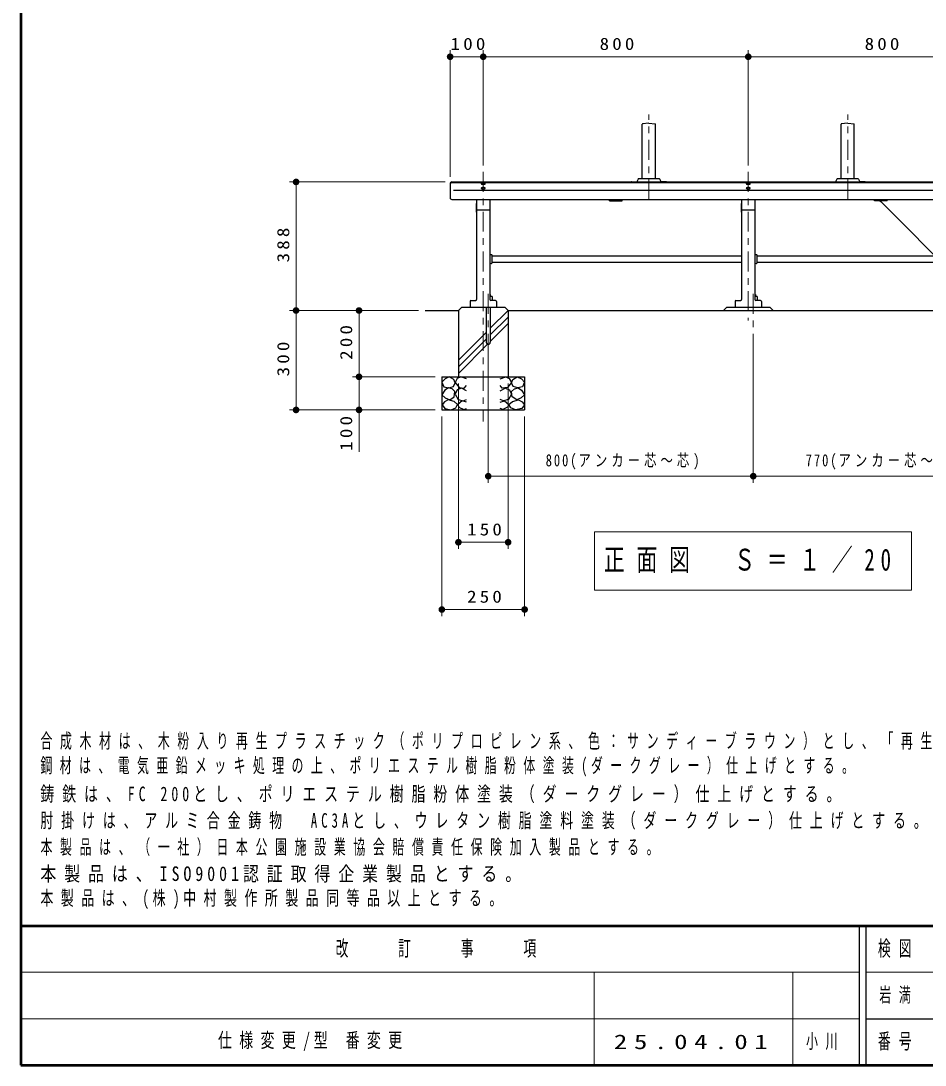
# Model space of a CAD drawing. Units: millimetres on the paper, scale 1:20. Extents: x -365 to 12, y -47 to 257.
# Drawn here: x -365 to -228.5, y 0 to 157.5 of the extents above; entities that cross this region are included whole.
import ezdxf

# ---------------------------------------------------------------- set-up
doc = ezdxf.new("R2010")
doc.units = ezdxf.units.MM
doc.linetypes.add('USER2', pattern=[6, 3, -1, 1, -1])
doc.layers.add('LY_1', color=7, linetype='Continuous', lineweight=25)
doc.layers.add('LY_2', color=7, linetype='Continuous', lineweight=13)
doc.styles.add('ＭＳ ゴシック', font='')
doc.styles.get('ＭＳ ゴシック').set_extended_font_data('MS Gothic')

# ---------------------------------------------------------------- blocks, each defined once
blk = doc.blocks.new('filled_dot')
at = {"color": 0, "linetype": 'Continuous', "lineweight": -2, "const_width": 1.25}
blk.add_lwpolyline([(-0.625, 0, 1), (0.625, 0, 1)], format="xyb", close=True, dxfattribs=at)

msp = doc.modelspace()

# ---------------------------------------------------------------- linework, layer by layer
at = {"layer": 'LY_1', "lineweight": 13}
for p, q in [((-300.217, 134), (-300.217, 153.139)), ((-295.217, 135.75), (-295.217, 153.139)), ((-255.217, 135.75), (-255.217, 153.139)), ((-300.217, 152.139), (-295.217, 152.139)), ((-295.217, 152.139), (-255.217, 152.139)), ((-255.217, 152.139), (-215.217, 152.139)), ((-300.967, 133.25), (-324.467, 133.25)), ((-323.467, 113.853), (-323.467, 133.25)), ((-304.967, 113.853), (-324.467, 113.853)), ((-323.467, 98.853), (-323.467, 113.853)), ((-313.967, 103.853), (-313.967, 113.853)), ((-298.967, 106.347), (-294.785, 110.53)), ((-294.467, 110.353), (-294.467, 87.853)), ((-254.467, 110.353), (-254.467, 87.853)), ((-298.967, 105.357), (-294.785, 109.54)), ((-298.967, 104.367), (-294.567, 108.768)), ((-302.467, 103.853), (-314.967, 103.853)), ((-313.967, 92.551), (-313.967, 103.853)), ((-298.967, 102.853), (-298.967, 77.885)), ((-291.467, 102.853), (-291.467, 77.885)), ((-302.467, 98.853), (-324.467, 98.853)), ((-301.467, 97.853), (-301.467, 67.737)), ((-288.967, 97.853), (-288.967, 67.737)), ((-254.467, 88.853), (-294.467, 88.853)), ((-215.967, 88.853), (-254.467, 88.853)), ((-278.409, 80.469), (-278.409, 71.669)), ((-230.609, 80.469), (-278.409, 80.469)), ((-230.609, 71.669), (-230.609, 80.469)), ((-291.467, 78.885), (-298.967, 78.885)), ((-278.409, 71.669), (-230.609, 71.669)), ((-288.967, 68.737), (-301.467, 68.737))]:
    msp.add_line(p, q, dxfattribs=at)
at = {"layer": 'LY_1', "linetype": 'USER2', "lineweight": 13}
for p, q in [((-270.217, 130.596), (-270.217, 143.45)), ((-240.217, 130.596), (-240.217, 143.45)), ((-295.217, 134.75), (-295.217, 97.1)), ((-255.217, 134.75), (-255.217, 112.353)), ((-294.467, 116.353), (-294.467, 111.353)), ((-294.467, 115.791), (-294.467, 114.168)), ((-254.467, 116.353), (-254.467, 111.353))]:
    msp.add_line(p, q, dxfattribs=at)
at = {"layer": 'LY_1'}
for p, q in [((-271.217, 133.751), (-271.217, 141.946)), ((-270.217, 142.139), (-271.175, 141.995)), ((-270.217, 142.139), (-269.26, 141.995)), ((-269.217, 133.751), (-269.217, 141.946)), ((-241.217, 133.751), (-241.217, 141.946)), ((-240.217, 142.139), (-241.175, 141.995)), ((-240.217, 142.139), (-239.26, 141.995)), ((-239.217, 133.751), (-239.217, 141.946)), ((-272.86, 133.251), (-272.066, 133.251)), ((-271.857, 133.691), (-272.043, 133.266)), ((-271.765, 133.751), (-270.217, 133.751)), ((-270.217, 133.751), (-268.67, 133.751)), ((-268.578, 133.691), (-268.392, 133.266)), ((-267.574, 133.251), (-268.369, 133.251)), ((-242.86, 133.251), (-242.066, 133.251)), ((-241.857, 133.691), (-242.043, 133.266)), ((-241.765, 133.751), (-240.217, 133.751)), ((-240.217, 133.751), (-238.67, 133.751)), ((-238.578, 133.691), (-238.392, 133.266)), ((-237.574, 133.251), (-238.369, 133.251)), ((-299.717, 132.009), (-210.717, 132.009)), ((-276.167, 130.39), (-276.167, 130.615)), ((-276.167, 130.39), (-274.267, 130.39)), ((-274.267, 130.39), (-274.267, 130.615)), ((-236.167, 130.39), (-236.167, 130.615)), ((-234.267, 130.39), (-236.167, 130.39)), ((-235.3, 130.391), (-235.195, 130.285)), ((-235.3, 130.391), (-235.177, 130.303)), ((-235.212, 130.267), (-235.3, 130.391)), ((-234.267, 130.39), (-234.267, 130.615)), ((-294.15, 116.252), (-294.217, 116.252)), ((-293.862, 115.968), (-294.217, 115.968)), ((-294.15, 116.252), (-294.15, 115.968)), ((-293.862, 115.968), (-293.862, 115.353)), ((-254.15, 116.252), (-254.217, 116.252)), ((-253.862, 115.968), (-254.217, 115.968)), ((-254.15, 116.252), (-254.15, 115.968)), ((-253.862, 115.968), (-253.862, 115.353)), ((-294.785, 114.353), (-294.785, 109.069)), ((-294.15, 114.353), (-294.15, 109.069)), ((-294.15, 111.164), (-291.467, 113.847)), ((-294.15, 110.175), (-291.467, 112.857)), ((-294.15, 109.185), (-291.467, 111.867))]:
    msp.add_line(p, q, dxfattribs=at)
at = {"layer": 'LY_1', "color": 4}
for p, q in [((-300.217, 133), (-300.217, 130.865)), ((-299.967, 133.25), (-210.467, 133.25)), ((-299.967, 133.149), (-210.467, 133.149)), ((-299.967, 130.615), (-210.467, 130.615)), ((-296.267, 129.978), (-296.217, 130.003)), ((-296.267, 129.978), (-296.267, 128.728)), ((-296.217, 130.615), (-296.217, 115.537)), ((-294.217, 130.615), (-294.217, 115.537)), ((-256.267, 129.978), (-256.217, 130.003)), ((-256.267, 129.978), (-256.267, 128.728)), ((-256.217, 130.615), (-256.217, 115.537)), ((-254.217, 130.615), (-254.217, 115.537)), ((-296.267, 128.728), (-296.217, 128.703)), ((-296.142, 129.028), (-294.292, 129.028)), ((-256.267, 128.728), (-256.217, 128.703)), ((-256.142, 129.028), (-254.292, 129.028)), ((-294.217, 122.31), (-293.962, 122.283)), ((-293.917, 122.233), (-293.917, 120.973)), ((-293.917, 122.081), (-256.217, 122.081)), ((-254.217, 122.31), (-253.962, 122.283)), ((-253.917, 122.233), (-253.917, 120.973)), ((-253.917, 122.081), (-216.517, 122.081)), ((-293.962, 120.923), (-294.217, 120.897)), ((-293.917, 121.126), (-256.217, 121.126)), ((-253.962, 120.923), (-254.217, 120.897)), ((-253.917, 121.126), (-216.517, 121.126)), ((-297.217, 115.209), (-297.217, 114.353)), ((-297.073, 115.359), (-296.361, 115.387)), ((-293.361, 115.359), (-294.073, 115.387)), ((-293.217, 115.209), (-293.217, 114.353)), ((-257.217, 115.209), (-257.217, 114.353)), ((-257.073, 115.359), (-256.361, 115.387)), ((-253.361, 115.359), (-254.073, 115.387)), ((-253.217, 115.209), (-253.217, 114.353)), ((-303.967, 113.853), (-298.967, 113.853)), ((-298.467, 114.353), (-298.967, 113.853)), ((-298.967, 113.853), (-298.967, 103.853)), ((-298.467, 114.353), (-291.967, 114.353)), ((-291.967, 114.353), (-291.467, 113.853)), ((-291.467, 113.853), (-206.467, 113.853)), ((-291.467, 113.853), (-291.467, 103.853)), ((-258.467, 114.353), (-258.967, 113.853)), ((-258.467, 114.353), (-251.967, 114.353)), ((-251.967, 114.353), (-251.467, 113.853)), ((-301.467, 103.853), (-301.467, 98.853)), ((-301.467, 103.853), (-288.967, 103.853)), ((-288.967, 103.853), (-288.967, 98.853)), ((-301.467, 98.853), (-288.967, 98.853))]:
    msp.add_line(p, q, dxfattribs=at)
for points in [[(-294.917, 132.977), (-294.919, 132.985), (-294.922, 132.993), (-294.928, 133), (-294.935, 133.008), (-294.945, 133.015), (-294.958, 133.022), (-294.972, 133.028), (-294.988, 133.034), (-295.005, 133.04), (-295.025, 133.045), (-295.045, 133.05), (-295.067, 133.054), (-295.091, 133.058), (-295.115, 133.061), (-295.14, 133.063), (-295.165, 133.065), (-295.191, 133.066), (-295.217, 133.066), (-295.244, 133.066), (-295.269, 133.065), (-295.295, 133.063), (-295.32, 133.061), (-295.344, 133.058), (-295.367, 133.054), (-295.389, 133.05), (-295.41, 133.045), (-295.43, 133.04), (-295.447, 133.034), (-295.463, 133.028), (-295.477, 133.022), (-295.489, 133.015), (-295.499, 133.008), (-295.507, 133), (-295.513, 132.993), (-295.516, 132.985), (-295.517, 132.977), (-295.516, 132.969), (-295.513, 132.961), (-295.507, 132.954), (-295.499, 132.946), (-295.489, 132.939), (-295.477, 132.932), (-295.463, 132.926), (-295.447, 132.92), (-295.43, 132.914), (-295.41, 132.909), (-295.389, 132.904), (-295.367, 132.9), (-295.344, 132.896), (-295.32, 132.893), (-295.295, 132.891), (-295.269, 132.889), (-295.244, 132.888), (-295.217, 132.888), (-295.191, 132.888), (-295.165, 132.889), (-295.14, 132.891), (-295.115, 132.893), (-295.091, 132.896), (-295.067, 132.9), (-295.045, 132.904), (-295.025, 132.909), (-295.005, 132.914), (-294.988, 132.92), (-294.972, 132.926), (-294.958, 132.932), (-294.945, 132.939), (-294.935, 132.946), (-294.928, 132.954), (-294.922, 132.961), (-294.919, 132.969)], [(-294.917, 132.307), (-294.919, 132.315), (-294.922, 132.322), (-294.928, 132.33), (-294.935, 132.338), (-294.945, 132.345), (-294.958, 132.352), (-294.972, 132.358), (-294.988, 132.364), (-295.005, 132.37), (-295.025, 132.375), (-295.045, 132.38), (-295.067, 132.384), (-295.091, 132.388), (-295.115, 132.391), (-295.14, 132.393), (-295.165, 132.395), (-295.191, 132.396), (-295.217, 132.396), (-295.244, 132.396), (-295.269, 132.395), (-295.295, 132.393), (-295.32, 132.391), (-295.344, 132.388), (-295.367, 132.384), (-295.389, 132.38), (-295.41, 132.375), (-295.43, 132.37), (-295.447, 132.364), (-295.463, 132.358), (-295.477, 132.352), (-295.489, 132.345), (-295.499, 132.338), (-295.507, 132.33), (-295.513, 132.322), (-295.516, 132.315), (-295.517, 132.307), (-295.516, 132.299), (-295.513, 132.291), (-295.507, 132.284), (-295.499, 132.276), (-295.489, 132.269), (-295.477, 132.262), (-295.463, 132.256), (-295.447, 132.25), (-295.43, 132.244), (-295.41, 132.239), (-295.389, 132.234), (-295.367, 132.23), (-295.344, 132.226), (-295.32, 132.223), (-295.295, 132.221), (-295.269, 132.219), (-295.244, 132.218), (-295.217, 132.218), (-295.191, 132.218), (-295.165, 132.219), (-295.14, 132.221), (-295.115, 132.223), (-295.091, 132.226), (-295.067, 132.23), (-295.045, 132.234), (-295.025, 132.239), (-295.005, 132.244), (-294.988, 132.25), (-294.972, 132.256), (-294.958, 132.262), (-294.945, 132.269), (-294.935, 132.276), (-294.928, 132.284), (-294.922, 132.291), (-294.919, 132.299)], [(-254.917, 132.977), (-254.919, 132.985), (-254.922, 132.993), (-254.928, 133), (-254.935, 133.008), (-254.945, 133.015), (-254.958, 133.022), (-254.972, 133.028), (-254.988, 133.034), (-255.005, 133.04), (-255.025, 133.045), (-255.045, 133.05), (-255.067, 133.054), (-255.091, 133.058), (-255.115, 133.061), (-255.14, 133.063), (-255.165, 133.065), (-255.191, 133.066), (-255.217, 133.066), (-255.244, 133.066), (-255.269, 133.065), (-255.295, 133.063), (-255.32, 133.061), (-255.344, 133.058), (-255.367, 133.054), (-255.389, 133.05), (-255.41, 133.045), (-255.429, 133.04), (-255.447, 133.034), (-255.463, 133.028), (-255.477, 133.022), (-255.489, 133.015), (-255.499, 133.008), (-255.507, 133), (-255.513, 132.993), (-255.516, 132.985), (-255.517, 132.977), (-255.516, 132.969), (-255.513, 132.961), (-255.507, 132.954), (-255.499, 132.946), (-255.489, 132.939), (-255.477, 132.932), (-255.463, 132.926), (-255.447, 132.92), (-255.429, 132.914), (-255.41, 132.909), (-255.389, 132.904), (-255.367, 132.9), (-255.344, 132.896), (-255.32, 132.893), (-255.295, 132.891), (-255.269, 132.889), (-255.244, 132.888), (-255.217, 132.888), (-255.191, 132.888), (-255.165, 132.889), (-255.14, 132.891), (-255.115, 132.893), (-255.091, 132.896), (-255.067, 132.9), (-255.045, 132.904), (-255.025, 132.909), (-255.005, 132.914), (-254.988, 132.92), (-254.972, 132.926), (-254.958, 132.932), (-254.945, 132.939), (-254.935, 132.946), (-254.928, 132.954), (-254.922, 132.961), (-254.919, 132.969)], [(-254.917, 132.307), (-254.919, 132.315), (-254.922, 132.322), (-254.928, 132.33), (-254.935, 132.338), (-254.945, 132.345), (-254.958, 132.352), (-254.972, 132.358), (-254.988, 132.364), (-255.005, 132.37), (-255.025, 132.375), (-255.045, 132.38), (-255.067, 132.384), (-255.091, 132.388), (-255.115, 132.391), (-255.14, 132.393), (-255.165, 132.395), (-255.191, 132.396), (-255.217, 132.396), (-255.244, 132.396), (-255.269, 132.395), (-255.295, 132.393), (-255.32, 132.391), (-255.344, 132.388), (-255.367, 132.384), (-255.389, 132.38), (-255.41, 132.375), (-255.429, 132.37), (-255.447, 132.364), (-255.463, 132.358), (-255.477, 132.352), (-255.489, 132.345), (-255.499, 132.338), (-255.507, 132.33), (-255.513, 132.322), (-255.516, 132.315), (-255.517, 132.307), (-255.516, 132.299), (-255.513, 132.291), (-255.507, 132.284), (-255.499, 132.276), (-255.489, 132.269), (-255.477, 132.262), (-255.463, 132.256), (-255.447, 132.25), (-255.429, 132.244), (-255.41, 132.239), (-255.389, 132.234), (-255.367, 132.23), (-255.344, 132.226), (-255.32, 132.223), (-255.295, 132.221), (-255.269, 132.219), (-255.244, 132.218), (-255.217, 132.218), (-255.191, 132.218), (-255.165, 132.219), (-255.14, 132.221), (-255.115, 132.223), (-255.091, 132.226), (-255.067, 132.23), (-255.045, 132.234), (-255.025, 132.239), (-255.005, 132.244), (-254.988, 132.25), (-254.972, 132.256), (-254.958, 132.262), (-254.945, 132.269), (-254.935, 132.276), (-254.928, 132.284), (-254.922, 132.291), (-254.919, 132.299)]]:
    msp.add_lwpolyline(points, close=True, dxfattribs=at)
at = {"layer": 'LY_1', "lineweight": 13}
msp.add_lwpolyline([(-235.3, 130.391), (-212.166, 107.153), (-205.646, 107.153)], dxfattribs=at)
at = {"layer": 'LY_1'}
for points in [[(-300.345, 103.823), (-300.979, 103.522), (-301.454, 103.047), (-301.153, 102.35), (-300.424, 102.207), (-299.727, 102.366), (-299.474, 102.952), (-299.664, 103.459)], [(-290.09, 103.823), (-289.456, 103.522), (-288.981, 103.047), (-289.282, 102.35), (-290.011, 102.207), (-290.708, 102.366), (-290.961, 102.952), (-290.771, 103.459)], [(-300.472, 102.176), (-301.01, 101.827), (-301.454, 101.146), (-300.947, 100.686), (-300.282, 100.37), (-299.585, 100.813), (-299.505, 101.653), (-299.913, 102.015)], [(-289.963, 102.176), (-289.424, 101.827), (-288.981, 101.146), (-289.488, 100.686), (-290.153, 100.37), (-290.85, 100.813), (-290.929, 101.653), (-290.522, 102.015)], [(-300.513, 100.379), (-301.081, 100.06), (-301.419, 99.637), (-301.016, 99.071), (-300.073, 98.868), (-299.357, 99.187), (-299.084, 99.692), (-299.623, 100.148)], [(-289.922, 100.379), (-289.353, 100.06), (-289.016, 99.637), (-289.419, 99.071), (-290.362, 98.868), (-291.077, 99.187), (-291.351, 99.692), (-290.812, 100.148)]]:
    msp.add_lwpolyline(points, close=True, dxfattribs=at)
for points in [[(-297.747, 103.538), (-298.602, 103.855), (-299.141, 103.586), (-299.458, 102.984), (-298.872, 102.223), (-298.095, 102.16), (-297.747, 102.556)], [(-292.688, 103.538), (-291.832, 103.855), (-291.294, 103.586), (-290.977, 102.984), (-291.563, 102.223), (-292.339, 102.16), (-292.688, 102.556)], [(-297.763, 101.732), (-298.523, 102.128), (-299.157, 101.875), (-299.458, 101.225), (-299.014, 100.449), (-298.254, 100.211), (-297.763, 100.417)], [(-292.672, 101.732), (-291.912, 102.128), (-291.278, 101.875), (-290.977, 101.225), (-291.421, 100.449), (-292.181, 100.211), (-292.672, 100.417)], [(-297.747, 100.005), (-298.412, 100.211), (-299.062, 99.657), (-298.887, 99.261), (-298.159, 98.896), (-297.747, 99.055)], [(-292.688, 100.005), (-292.023, 100.211), (-291.373, 99.657), (-291.547, 99.261), (-292.276, 98.896), (-292.688, 99.055)]]:
    msp.add_lwpolyline(points, dxfattribs=at)
for centre, radius, start, end in [((-271.167, 141.946), 0.05, 98.53077, 180), ((-269.267, 141.946), 0.05, 0, 81.46923), ((-241.167, 141.946), 0.05, 98.53077, 180), ((-239.267, 141.946), 0.05, 0, 81.46923), ((-272.86, 133.151), 0.1, 82.07609, 97.92391), ((-272.066, 133.276), 0.025, 270, 336.37062), ((-271.765, 133.651), 0.1, 90, 156.37062), ((-268.67, 133.651), 0.1, 23.62938, 90), ((-268.369, 133.276), 0.025, 203.62938, 270), ((-242.86, 133.151), 0.1, 82.07609, 97.92391), ((-242.066, 133.276), 0.025, 270, 336.37062), ((-241.765, 133.651), 0.1, 90, 156.37062), ((-238.67, 133.651), 0.1, 23.62938, 90), ((-238.369, 133.276), 0.025, 203.62938, 270), ((-294.467, 109.069), 0.318, 179.99998, 0)]:
    msp.add_arc(centre, radius, start, end, dxfattribs=at)
at = {"layer": 'LY_1', "color": 4}
for centre, radius, start, end in [((-299.967, 133), 0.25, 89.99998, 179.99996), ((-299.967, 132.899), 0.25, 89.99998, 179.99996), ((-299.967, 130.865), 0.25, 179.99998, 270.00002), ((-296.142, 129.103), 0.075, 179.99998, 270.00002), ((-294.292, 129.103), 0.075, 270.00002, 0), ((-256.142, 129.103), 0.075, 179.99998, 270.00002), ((-254.292, 129.103), 0.075, 270.00002, 0), ((-293.967, 122.233), 0.05, 0, 83.99155), ((-253.967, 122.233), 0.05, 0, 83.99155), ((-293.967, 120.973), 0.05, 276.00845, 0), ((-253.967, 120.973), 0.05, 276.00845, 0), ((-297.067, 115.209), 0.15, 92.29005, 179.99996), ((-296.367, 115.537), 0.15, 272.29, 0), ((-294.067, 115.537), 0.15, 179.99996, 267.70997), ((-293.367, 115.209), 0.15, 0, 87.70991), ((-257.067, 115.209), 0.15, 92.29005, 179.99996), ((-256.367, 115.537), 0.15, 272.29, 0), ((-254.067, 115.537), 0.15, 179.99996, 267.70997), ((-253.367, 115.209), 0.15, 0, 87.70991)]:
    msp.add_arc(centre, radius, start, end, dxfattribs=at)
at = {"layer": 'LY_2', "lineweight": 50}
for p, q in [((-365, 257), (-365, 0)), ((-365, 21), (0, 21)), ((-365, 0), (0, 0))]:
    msp.add_line(p, q, dxfattribs=at)
at = {"layer": 'LY_2', "color": 211, "lineweight": 25}
for p, q in [((-238.5, 21), (-238.5, 0)), ((-237.5, 21), (-237.5, 0)), ((-237.5, 7), (0, 7))]:
    msp.add_line(p, q, dxfattribs=at)
at = {"layer": 'LY_2'}
for p, q in [((-365, 14), (-238.5, 14)), ((-278.5, 14), (-278.5, 0)), ((-248.5, 14), (-248.5, 0)), ((-237.5, 14), (-182.5, 14)), ((-365, 7), (-238.5, 7))]:
    msp.add_line(p, q, dxfattribs=at)

# ---------------------------------------------------------------- block references
at = {"layer": 'LY_1', "lineweight": 13, "xscale": 0.4, "yscale": 0.4}
for p in [(-300.217, 152.139), (-294.467, 88.853), (-298.967, 78.885), (-301.467, 68.737)]:
    msp.add_blockref('filled_dot', p, dxfattribs=at)
for p, rotation in [((-295.217, 152.139), 180), ((-255.217, 152.139), 180), ((-323.467, 133.25), 270), ((-323.467, 113.853), 270), ((-313.967, 113.853), 270), ((-313.967, 103.853), 270), ((-323.467, 98.853), 90), ((-313.967, 98.853), 90), ((-254.467, 88.853), 180), ((-291.467, 78.885), 180), ((-288.967, 68.737), 180)]:
    msp.add_blockref('filled_dot', p, dxfattribs=dict(at, rotation=rotation))

# ---------------------------------------------------------------- texts
at = {"layer": 'LY_1', "style": 'ＭＳ ゴシック'}
for s, insert, char_height, attachment_point in [('\\T1.33;\\W1.15;100', (-297.289, 153.139), 1.833, 8), ('\\T1.33;\\W1.15;800', (-274.801, 153.139), 1.833, 8), ('\\T1.33;\\W1.15;800', (-234.801, 153.139), 1.833, 8), ('\\T1.32;\\W0.75;800(アンカー芯～芯)', (-274.037, 89.853), 1.833, 8), ('\\T1.32;\\W0.75;770(アンカー芯～芯)', (-234.793, 89.853), 1.833, 8), ('\\T1.33;\\W1.15;150', (-294.796, 79.885), 1.833, 8), ('\\T1.56;\\W0.7;正面図\u3000Ｓ＝１／20', (-277.009, 76.069), 3.299, 4), ('\\T1.33;\\W1.15;250', (-294.802, 69.737), 1.833, 8), ('\\T1.64;\\W0.6;合成木材は、木粉入り再生プラスチック（ポリプロピレン系、色：サンディーブラウン）とし、「再生有機系建材認定基準」適合品とする。', (-362.052, 47.536), 2.199, 7), ('\\T1.62;\\W0.6;鋼材は、電気亜鉛メッキ処理の上、ポリエステル樹脂粉体塗装(ダークグレー）仕上げとする。', (-362.052, 43.536), 2.199, 7), ('\\T1.57;\\W0.7;鋳鉄は、FC\\~200とし、ポリエステル樹脂粉体塗装（ダークグレー）仕上げとする。', (-362.052, 39.536), 2.199, 7), ('\\T1.61;\\W0.65;肘掛けは、アルミ合金鋳物\u3000AC3Aとし、ウレタン樹脂塗料塗装（ダークグレー）仕上げとする。', (-362.052, 35.536), 2.199, 7), ('\\T1.64;\\W0.6;本製品は、（一社）日本公園施設業協会賠償責任保険加入製品とする。', (-362.052, 31.536), 2.199, 7), ('\\T1.5;\\W0.8;本製品は、ISO9001認証取得企業製品とする。', (-362.052, 27.536), 2.199, 7), ('\\T1.58;\\W0.65;本製品は、(株)中村製作所製品同等品以上とする。', (-362.052, 23.536), 2.199, 7), ('\\T1.64;\\W0.6;岩満', (-232.5, 10.5), 2.199, 5), ('\\T1.53;\\W0.7;仕様変更/型\\~番変更', (-335.25, 3.5), 2.199, 4), ('\\T1.64;\\W0.6;小川', (-246.5, 3.5), 2.199, 4), ('\\T1.5;\\W1.35;25.04.01', (-275.5, 3.5), 2.199, 4)]:
    msp.add_mtext(s, dxfattribs=dict(at, insert=insert, char_height=char_height, attachment_point=attachment_point))
at = {"layer": 'LY_1', "char_height": 1.833, "attachment_point": 8, "rotation": 90, "style": 'ＭＳ ゴシック'}
for s, insert in [('\\T1.33;\\W1.15;388', (-324.467, 123.968)), ('\\T1.33;\\W1.15;200', (-314.967, 109.27)), ('\\T1.33;\\W1.15;300', (-324.467, 106.77)), ('\\T1.33;\\W1.15;100', (-314.967, 95.551))]:
    msp.add_mtext(s, dxfattribs=dict(at, insert=insert))
at = {"layer": 'LY_2', "color": 4, "char_height": 2.346, "attachment_point": 5, "style": 'ＭＳ ゴシック'}
for s, insert in [('\\T1.64;\\W0.6;改\u3000\u3000訂\u3000\u3000事\u3000\u3000項', (-301.75, 17.5)), ('\\T1.64;\\W0.6;検図', (-232.5, 17.5)), ('\\T1.64;\\W0.6;番号', (-232.5, 3.5))]:
    msp.add_mtext(s, dxfattribs=dict(at, insert=insert))

doc.saveas('drawing.dxf')
